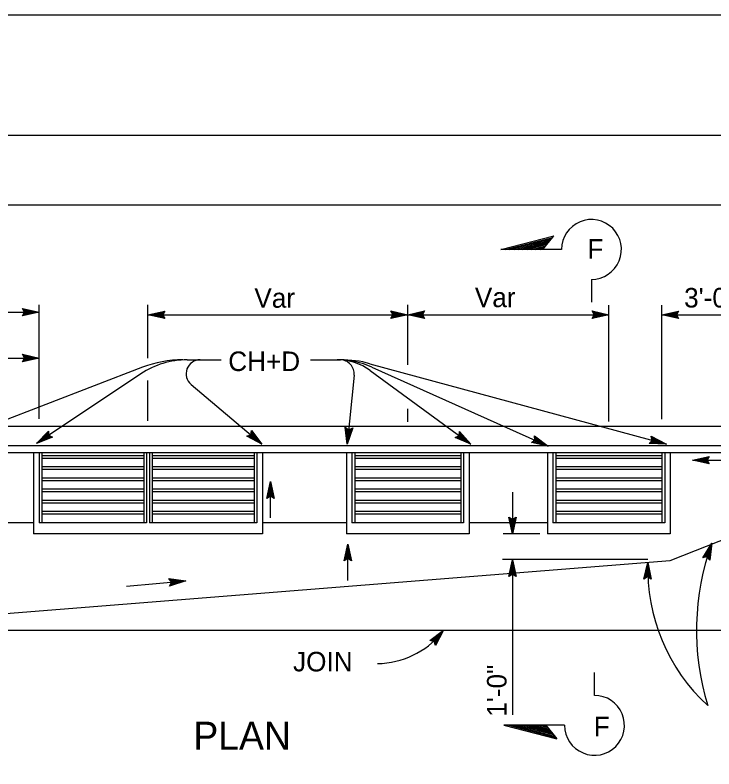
# Model space of a CAD drawing. Extents: x -894 to 866, y -472 to 714.
# Drawn here: x -193.4 to 56.9, y 443.5 to 713.6 of the extents above; entities that cross this region are included whole.
import ezdxf

# ---------------------------------------------------------------- set-up
doc = ezdxf.new("R2010")
doc.units = 0
for name, color, linetype in [('border_PLOTTING-ELEMENTS', 7, 'Continuous'), ('border_rw_22x34_Cut_Lines', 7, 'Continuous'), ('border_SHEET', 7, 'Continuous'), ('df_DETAIL-anno', 7, 'Continuous'), ('mc_CURB-GUTTER', 7, 'Continuous'), ('pp_PRESENTATION', 7, 'Continuous'), ('str_Concrete-A', 7, 'Continuous'), ('str_Misc-Steel-A', 7, 'Continuous')]:
    doc.layers.add(name, color=color, linetype=linetype)

msp = doc.modelspace()

# ---------------------------------------------------------------- linework, layer by layer
at = {"layer": 'border_PLOTTING-ELEMENTS'}
for points in [[(-894.04, -472.44), (865.96, -472.44), (865.96, 713.56), (-894.04, 713.56)], [(-864.04, 670.56), (835.96, 670.56), (835.96, -429.44), (-864.04, -429.44)]]:
    msp.add_lwpolyline(points, close=True, dxfattribs=at)
at = {"layer": 'border_rw_22x34_Cut_Lines'}
msp.add_lwpolyline([(-864.04, 670.56), (835.96, 670.56), (835.96, -429.44), (-864.04, -429.44)], close=True, dxfattribs=at)
at = {"layer": 'border_SHEET'}
msp.add_line((-814.04, 645.56), (810.96, 645.56), dxfattribs=at)
at = {"layer": 'df_DETAIL-anno'}
for p, q in [((-189.96, 607.12), (-190.76, 608.46)), ((-190.76, 608.46), (-190.76, 608.46)), ((-190.76, 608.46), (-184.76, 607.12)), ((-190.54, 608.1), (-186.14, 607.12)), ((-190.31, 607.74), (-187.52, 607.12)), ((-184.76, 568.93), (-184.76, 609.71)), ((-145.8, 590.72), (-145.8, 609.71)), ((-52.76, 588.27), (-52.76, 609.71)), ((19.24, 568.01), (19.24, 609.69)), ((38.24, 568.81), (38.24, 609.69)), ((-208.51, 607.12), (-184.76, 607.12)), ((-184.76, 607.12), (-190.76, 605.79)), ((-190.76, 605.79), (-189.96, 607.12)), ((-190.76, 605.79), (-190.76, 605.79)), ((-186.15, 607.12), (-190.53, 606.15)), ((-187.52, 607.12), (-190.35, 606.5)), ((-190.13, 607.4), (-188.9, 607.12)), ((-188.9, 607.12), (-190.11, 606.86)), ((-184.76, 607.12), (-184.76, 607.12)), ((-145.8, 606.22), (-88.88, 606.22)), ((-145.79, 606.22), (-139.79, 607.55)), ((-139.79, 604.88), (-145.79, 606.22)), ((-145.79, 606.22), (-145.79, 606.22)), ((-140, 605.24), (-144.41, 606.22)), ((-144.4, 606.22), (-140.02, 607.19)), ((-143.03, 606.22), (-140.2, 606.85)), ((-140.24, 605.6), (-143.03, 606.22)), ((-141.64, 606.22), (-140.44, 606.49)), ((-140.42, 605.94), (-141.64, 606.22)), ((-139.79, 607.55), (-140.59, 606.22)), ((-140.59, 606.22), (-139.79, 604.88)), ((-139.79, 607.55), (-139.79, 607.55)), ((-88.88, 606.22), (-2.09, 606.22)), ((-57.98, 606.22), (-58.78, 607.56)), ((-58.78, 607.56), (-58.78, 607.56)), ((-58.78, 607.56), (-52.78, 606.22)), ((-52.78, 606.22), (-58.78, 604.89)), ((-58.78, 604.89), (-57.98, 606.22)), ((-58.57, 607.21), (-54.16, 606.22)), ((-54.17, 606.22), (-58.55, 605.25)), ((-55.54, 606.22), (-58.37, 605.6)), ((-58.33, 606.85), (-55.54, 606.22)), ((-58.16, 606.5), (-56.93, 606.22)), ((-56.93, 606.22), (-58.13, 605.96)), ((-52.78, 606.22), (-52.78, 606.22)), ((-52.74, 606.23), (-46.74, 607.56)), ((-46.74, 604.89), (-52.74, 606.23)), ((-52.74, 606.23), (-52.74, 606.23)), ((-46.96, 605.24), (-51.36, 606.22)), ((-51.35, 606.23), (-46.98, 607.2)), ((-49.98, 606.22), (-47.15, 606.85)), ((-47.19, 605.6), (-49.98, 606.22)), ((-48.6, 606.22), (-47.39, 606.49)), ((-47.37, 605.95), (-48.6, 606.22)), ((-46.74, 607.56), (-47.54, 606.23)), ((-47.54, 606.23), (-46.74, 604.89)), ((-46.74, 607.56), (-46.74, 607.56)), ((-2.09, 606.22), (19.21, 606.22)), ((14.04, 606.23), (13.24, 607.57)), ((13.24, 607.57), (13.24, 607.57)), ((13.24, 607.57), (19.24, 606.23)), ((19.24, 606.23), (13.24, 604.9)), ((13.24, 604.9), (14.04, 606.23)), ((13.46, 607.21), (17.86, 606.23)), ((17.85, 606.22), (13.48, 605.26)), ((16.48, 606.23), (13.65, 605.6)), ((13.69, 606.85), (16.48, 606.23)), ((13.87, 606.5), (15.1, 606.23)), ((15.1, 606.23), (13.89, 605.96)), ((19.24, 606.23), (19.24, 606.23)), ((38.24, 606.22), (44.24, 607.55)), ((38.24, 606.22), (79.24, 606.22)), ((44.24, 604.88), (38.24, 606.22)), ((38.24, 606.22), (38.24, 606.22)), ((44.02, 605.24), (39.62, 606.22)), ((39.63, 606.23), (44, 607.19)), ((41, 606.22), (43.83, 606.85)), ((43.79, 605.6), (41, 606.22)), ((42.38, 606.22), (43.59, 606.49)), ((43.61, 605.95), (42.38, 606.22)), ((44.24, 607.55), (43.44, 606.22)), ((43.44, 606.22), (44.24, 604.88)), ((44.24, 607.55), (44.24, 607.55)), ((-139.79, 604.88), (-139.79, 604.88)), ((-58.78, 604.89), (-58.78, 604.89)), ((-46.74, 604.89), (-46.74, 604.89)), ((13.24, 604.9), (13.24, 604.9)), ((44.24, 604.88), (44.24, 604.88)), ((-189.96, 590.72), (-190.76, 592.06)), ((-190.76, 592.06), (-190.76, 592.06)), ((-190.76, 592.06), (-184.76, 590.72)), ((-190.54, 591.71), (-186.14, 590.72)), ((-220.76, 590.72), (-184.76, 590.72)), ((-184.76, 590.72), (-190.76, 589.39)), ((-190.76, 589.39), (-189.96, 590.72)), ((-190.76, 589.39), (-190.76, 589.39)), ((-186.15, 590.72), (-190.53, 589.75)), ((-187.52, 590.72), (-190.35, 590.1)), ((-190.31, 591.35), (-187.52, 590.72)), ((-190.13, 591), (-188.9, 590.72)), ((-188.9, 590.72), (-190.11, 590.46)), ((-184.76, 590.72), (-184.76, 590.72)), ((-131.72, 590.07), (-119.63, 590.07)), ((-87.54, 590.07), (-76.82, 590.07)), ((-147.74, 587.4), (-220.21, 559.48)), ((-66.32, 588.67), (39.83, 559.81)), ((-66.2, 586.21), (-30.14, 559.81)), ((-65.62, 587.45), (-2.48, 559.16)), ((-148.36, 585.04), (-185.71, 560.13)), ((-72.01, 584.59), (-74.41, 559.81)), ((-145.8, 568.27), (-145.8, 582.64)), ((-130.37, 581.26), (-105, 559.81)), ((-52.76, 567.84), (-52.76, 572.53)), ((-185.71, 560.13), (-181.46, 564.57)), ((-181.46, 564.57), (-181.46, 564.57)), ((-181.46, 564.57), (-181.39, 563.02)), ((-108.97, 563.16), (-108.72, 564.7)), ((-108.72, 564.7), (-108.72, 564.7)), ((-108.72, 564.7), (-105, 559.81)), ((-74.41, 559.81), (-75.15, 565.91)), ((-75.15, 565.91), (-75.15, 565.91)), ((-75.15, 565.91), (-73.9, 564.98)), ((-74.28, 561.19), (-74.82, 565.64)), ((-74.14, 562.56), (-74.49, 565.43)), ((-72.49, 565.65), (-74.41, 559.81)), ((-72.87, 565.47), (-74.27, 561.18)), ((-74, 563.93), (-74.15, 565.16)), ((-73.25, 565.27), (-74.14, 562.56)), ((-73.61, 565.13), (-74, 563.93)), ((-73.9, 564.98), (-72.49, 565.65)), ((-72.49, 565.65), (-72.49, 565.65)), ((-34.34, 562.88), (-34.19, 564.43)), ((-34.19, 564.43), (-34.19, 564.43)), ((-34.19, 564.43), (-30.14, 559.81)), ((-179.98, 562.35), (-185.71, 560.13)), ((-184.56, 560.91), (-181.45, 564.14)), ((-180.36, 562.52), (-184.56, 560.9)), ((-183.41, 561.66), (-181.41, 563.75)), ((-180.75, 562.69), (-183.41, 561.66)), ((-182.26, 562.43), (-181.41, 563.32)), ((-181.09, 562.88), (-182.26, 562.43)), ((-181.39, 563.02), (-179.98, 562.35)), ((-179.98, 562.35), (-179.98, 562.35)), ((-110.44, 562.67), (-108.97, 563.16)), ((-105, 559.81), (-110.44, 562.67)), ((-110.44, 562.67), (-110.44, 562.67)), ((-106.06, 560.7), (-110.03, 562.79)), ((-107.11, 561.59), (-109.67, 562.94)), ((-108.16, 562.49), (-109.26, 563.06)), ((-108.92, 563.49), (-108.16, 562.49)), ((-108.83, 563.87), (-107.11, 561.59)), ((-108.78, 564.29), (-106.05, 560.7)), ((-35.77, 562.28), (-34.34, 562.88)), ((-30.14, 559.81), (-35.77, 562.28)), ((-35.77, 562.28), (-35.77, 562.28)), ((-31.27, 560.63), (-35.37, 562.43)), ((-32.37, 561.44), (-35.02, 562.6)), ((-33.48, 562.26), (-34.62, 562.76)), ((-34.31, 563.21), (-33.48, 562.26)), ((-34.25, 563.59), (-32.37, 561.44)), ((-34.23, 564.02), (-31.26, 560.62)), ((-7.22, 561.28), (-7.41, 562.83)), ((-7.41, 562.83), (-7.41, 562.83)), ((-7.41, 562.83), (-2.48, 559.16)), ((-7.35, 562.42), (-3.74, 559.72)), ((-7.29, 562), (-5, 560.29)), ((34.81, 561.17), (34.39, 562.67)), ((34.39, 562.67), (34.39, 562.67)), ((34.39, 562.67), (39.83, 559.81)), ((34.81, 561.17), (34.39, 562.67)), ((34.39, 562.67), (34.39, 562.67)), ((34.39, 562.67), (39.83, 559.81)), ((34.51, 562.27), (38.5, 560.17)), ((34.51, 562.27), (38.5, 560.17)), ((34.64, 561.87), (37.17, 560.53)), ((34.64, 561.87), (37.17, 560.53)), ((-185.71, 560.13), (-185.71, 560.13)), ((-105, 559.81), (-105, 559.81)), ((-74.41, 559.81), (-74.41, 559.81)), ((-30.14, 559.81), (-30.14, 559.81)), ((-8.5, 560.4), (-7.22, 561.28)), ((-2.48, 559.16), (-8.5, 560.4)), ((-8.5, 560.4), (-8.5, 560.4)), ((-3.75, 559.72), (-8.14, 560.63)), ((-5, 560.29), (-7.83, 560.87)), ((-6.26, 560.85), (-7.47, 561.1)), ((-7.27, 561.61), (-6.26, 560.85)), ((-2.48, 559.16), (-2.48, 559.16)), ((33.69, 560.1), (34.81, 561.17)), ((33.69, 560.1), (34.81, 561.17)), ((39.83, 559.81), (33.69, 560.1)), ((33.69, 560.1), (33.69, 560.1)), ((39.83, 559.81), (33.69, 560.1)), ((33.69, 560.1), (33.69, 560.1)), ((38.49, 560.17), (34.01, 560.38)), ((38.49, 560.17), (34.01, 560.38)), ((37.17, 560.53), (34.27, 560.67)), ((37.17, 560.53), (34.27, 560.67)), ((35.83, 560.9), (34.6, 560.96)), ((35.83, 560.9), (34.6, 560.96)), ((34.72, 561.49), (35.83, 560.9)), ((34.72, 561.49), (35.83, 560.9)), ((39.83, 559.81), (39.83, 559.81)), ((39.83, 559.81), (39.83, 559.81)), ((-15.24, 542.71), (-15.24, 527.73)), ((-15.24, 527.73), (-16.57, 533.73)), ((-16.57, 533.73), (-16.57, 533.73)), ((-16.57, 533.73), (-15.24, 532.93)), ((-15.24, 529.12), (-16.21, 533.49)), ((-15.24, 530.49), (-15.87, 533.31)), ((-15.24, 531.87), (-15.51, 533.08)), ((-15.24, 532.93), (-13.9, 533.73)), ((-13.9, 533.73), (-15.24, 527.73)), ((-14.26, 533.51), (-15.24, 529.11)), ((-14.62, 533.28), (-15.24, 530.49)), ((-14.96, 533.1), (-15.24, 531.87)), ((-13.9, 533.73), (-13.9, 533.73)), ((-5.51, 527.73), (-18.55, 527.73)), ((-15.24, 527.73), (-15.24, 527.73)), ((-75.53, 518.07), (-74.19, 524.07)), ((-74.21, 511.04), (-74.21, 523.99)), ((-74.19, 524.07), (-74.19, 524.07)), ((-74.19, 524.07), (-72.86, 518.07)), ((52.85, 519.17), (56.11, 524.39)), ((56.11, 524.39), (55.36, 518.29)), ((56.11, 524.39), (56.11, 524.39)), ((-75.18, 518.29), (-74.19, 522.69)), ((-74.82, 518.52), (-74.19, 521.31)), ((-74.19, 522.68), (-73.22, 518.31)), ((-74.19, 521.31), (-73.57, 518.48)), ((53.25, 519.26), (55.65, 523.09)), ((53.67, 519.36), (55.18, 521.78)), ((55.18, 521.78), (54.84, 518.91)), ((55.65, 523.07), (55.1, 518.63)), ((-74.19, 518.87), (-75.53, 518.07)), ((-74.47, 518.7), (-74.2, 519.93)), ((-74.2, 519.93), (-73.93, 518.72)), ((-72.86, 518.07), (-74.19, 518.87)), ((-18.82, 518.6), (33.26, 518.6)), ((-15.24, 518.6), (-15.24, 462.89)), ((54.38, 519.48), (52.85, 519.17)), ((52.85, 519.17), (52.85, 519.17)), ((54.06, 519.41), (54.72, 520.48)), ((55.36, 518.29), (54.38, 519.48)), ((54.72, 520.48), (54.57, 519.25)), ((-75.53, 518.07), (-75.53, 518.07)), ((-72.86, 518.07), (-72.86, 518.07)), ((-16.58, 512.41), (-15.24, 518.41)), ((-16.22, 512.63), (-15.24, 517.03)), ((-15.24, 518.41), (-15.24, 518.41)), ((-15.24, 518.41), (-13.91, 512.41)), ((-15.24, 517.02), (-14.27, 512.64)), ((31.72, 511.51), (33.2, 517.48)), ((32.09, 511.72), (33.17, 516.1)), ((33.17, 516.09), (34.04, 511.69)), ((33.2, 517.48), (33.2, 517.48)), ((33.2, 517.48), (34.39, 511.45)), ((55.36, 518.29), (55.36, 518.29)), ((-15.24, 513.21), (-16.58, 512.41)), ((-15.87, 512.86), (-15.24, 515.65)), ((-15.52, 513.04), (-15.24, 514.26)), ((-15.24, 515.65), (-14.62, 512.82)), ((-15.24, 514.26), (-14.98, 513.06)), ((-13.91, 512.41), (-15.24, 513.21)), ((32.45, 511.94), (33.13, 514.72)), ((32.8, 512.11), (33.1, 513.34)), ((33.1, 513.34), (33.34, 512.12)), ((33.13, 514.72), (33.7, 511.88)), ((-16.58, 512.41), (-16.58, 512.41)), ((-13.91, 512.41), (-13.91, 512.41)), ((33.08, 512.28), (31.72, 511.51)), ((31.72, 511.51), (31.72, 511.51)), ((34.39, 511.45), (33.08, 512.28)), ((34.39, 511.45), (34.39, 511.45)), ((-44.85, 489.49), (-39.93, 493.18)), ((-44.44, 489.42), (-40.83, 492.13)), ((-40.83, 492.12), (-42.94, 488.17)), ((-39.93, 493.18), (-42.82, 487.75)), ((-39.93, 493.18), (-39.93, 493.18)), ((-43.31, 489.23), (-44.85, 489.49)), ((-44.85, 489.49), (-44.85, 489.49)), ((-44.01, 489.37), (-41.73, 491.08)), ((-43.63, 489.28), (-42.63, 490.03)), ((-42.82, 487.75), (-43.31, 489.23)), ((-42.63, 490.03), (-43.21, 488.94)), ((-41.73, 491.08), (-43.09, 488.53)), ((-42.82, 487.75), (-42.82, 487.75))]:
    msp.add_line(p, q, dxfattribs=at)
for centre, radius, start, end in [((-131.72, 560.08), 30, 90, 123.69), ((-133.36, 550.08), 40, 90, 111.069), ((-127.14, 585.07), 5, 90, 229.787), ((-78.02, 570.07), 20, 53.7853, 90), ((-77.89, 560.08), 30, 65.8623, 90), ((-76.98, 585.07), 5, 354.4726, 90), ((-76.82, 550.08), 40, 74.7874, 90), ((142.57, 493.12), 91.95, 160.1191, 197.0167), ((99.83, 515.24), 66.67, 178.0742, 227.3384), ((-64.21, 512.14), 30.91, 271.2296, 319.6973)]:
    msp.add_arc(centre, radius, start, end, dxfattribs=at)
at = {"layer": 'mc_CURB-GUTTER'}
for p, q in [((79.24, 566.23), (-308.76, 566.23)), ((79.24, 559.23), (-308.76, 559.23)), ((79.24, 556.73), (-308.76, 556.73))]:
    msp.add_line(p, q, dxfattribs=at)
at = {"layer": 'pp_PRESENTATION'}
for p, q in [((-19.39, 629.61), (-0.45, 634.44)), ((-17.84, 629.61), (-0.85, 633.94)), ((-16.28, 629.61), (-1.26, 633.44)), ((-14.72, 629.61), (-1.66, 632.94)), ((-13.16, 629.61), (-2.07, 632.44)), ((-11.61, 629.61), (-2.48, 631.94)), ((-4.36, 629.61), (-0.45, 634.44)), ((2.31, 629.61), (-19.39, 629.61)), ((-10.05, 629.61), (-2.88, 631.44)), ((-8.49, 629.61), (-3.29, 630.93)), ((-6.93, 629.61), (-3.69, 630.43)), ((-5.37, 629.61), (-4.1, 629.93)), ((13.03, 618.89), (13.03, 610.74)), ((49.15, 554.09), (55.15, 555.42)), ((49.15, 554.09), (70.51, 554.09)), ((55.15, 552.75), (49.15, 554.09)), ((49.15, 554.09), (49.15, 554.09)), ((54.93, 553.1), (50.53, 554.09)), ((50.54, 554.09), (54.92, 555.06)), ((51.91, 554.09), (54.74, 554.71)), ((54.7, 553.46), (51.91, 554.09)), ((53.3, 554.08), (54.5, 554.35)), ((54.52, 553.81), (53.3, 554.08)), ((55.15, 555.42), (54.35, 554.09)), ((54.35, 554.09), (55.15, 552.75)), ((55.15, 555.42), (55.15, 555.42)), ((55.15, 552.75), (55.15, 552.75)), ((-103.25, 540.45), (-101.91, 546.45)), ((-101.92, 533.46), (-101.92, 546.41)), ((-101.91, 546.45), (-101.91, 546.45)), ((-101.91, 546.45), (-100.58, 540.44)), ((-102.9, 540.66), (-101.91, 545.07)), ((-102.54, 540.9), (-101.91, 543.68)), ((-101.91, 545.05), (-100.94, 540.68)), ((-101.91, 543.68), (-101.29, 540.86)), ((-101.91, 541.25), (-103.25, 540.45)), ((-103.25, 540.45), (-103.25, 540.45)), ((-102.19, 541.07), (-101.91, 542.3)), ((-101.91, 542.3), (-101.65, 541.09)), ((-100.58, 540.45), (-101.91, 541.25)), ((-100.58, 540.45), (-100.58, 540.45)), ((-153.51, 509.03), (-132.23, 510.89)), ((-137.41, 510.44), (-138.33, 511.7)), ((-138.33, 511.7), (-138.33, 511.7)), ((-138.33, 511.7), (-132.23, 510.89)), ((-132.23, 510.89), (-138.1, 509.04)), ((-138.1, 509.04), (-137.41, 510.44)), ((-138.08, 511.37), (-133.61, 510.77)), ((-133.62, 510.76), (-137.89, 509.42)), ((-137.82, 511.03), (-134.99, 510.65)), ((-134.99, 510.65), (-137.75, 509.78)), ((-137.61, 510.7), (-136.36, 510.53)), ((-136.36, 510.53), (-137.54, 510.16)), ((-132.23, 510.89), (-132.23, 510.89)), ((-138.1, 509.04), (-138.1, 509.04)), ((14.11, 469.86), (14.11, 478.01)), ((-18.31, 459.14), (0.64, 454.31)), ((3.39, 459.14), (-18.31, 459.14)), ((-16.75, 459.14), (0.23, 454.81)), ((-15.2, 459.14), (-0.18, 455.31)), ((-13.64, 459.14), (-0.58, 455.81)), ((-12.08, 459.14), (-0.99, 456.31)), ((-10.52, 459.14), (-1.39, 456.81)), ((-8.96, 459.14), (-1.8, 457.31)), ((-7.41, 459.14), (-2.2, 457.81)), ((-5.85, 459.14), (-2.61, 458.32)), ((-4.29, 459.14), (-3.02, 458.82)), ((-3.28, 459.14), (0.64, 454.31))]:
    msp.add_line(p, q, dxfattribs=at)
for centre, start, end in [((13.03, 629.61), 269.9995, 180), ((14.11, 459.14), 180, 90.0005)]:
    msp.add_arc(centre, 10.72, start, end, dxfattribs=at)
at = {"layer": 'str_Concrete-A'}
for p, q in [((-186.76, 556.73), (-186.76, 527.73)), ((-104.76, 556.73), (-104.76, 527.73)), ((-74.76, 556.73), (-74.76, 527.73)), ((-30.76, 556.73), (-30.76, 527.73)), ((-2.76, 556.73), (-2.76, 527.73)), ((41.24, 556.73), (41.24, 527.73)), ((41.24, 518.23), (79.24, 533.23)), ((-186.75, 531.73), (-220.76, 531.73)), ((-74.67, 531.73), (-104.76, 531.73)), ((-2.71, 531.73), (-30.72, 531.73)), ((-104.76, 527.73), (-186.76, 527.73)), ((-30.76, 527.73), (-74.76, 527.73)), ((41.24, 527.73), (-2.76, 527.73)), ((-270.76, 493.23), (41.24, 518.23)), ((-270.76, 493.23), (79.24, 493.23))]:
    msp.add_line(p, q, dxfattribs=at)
at = {"layer": 'str_Misc-Steel-A'}
for p, q in [((-184.76, 556.73), (-184.76, 531.73)), ((-183.76, 556.73), (-183.76, 531.73)), ((-147.26, 556.73), (-147.26, 531.73)), ((-146.26, 556.73), (-146.26, 531.73)), ((-145.26, 556.73), (-145.26, 531.73)), ((-144.26, 556.73), (-144.26, 531.73)), ((-107.76, 556.73), (-107.76, 531.73)), ((-106.76, 556.73), (-106.76, 531.73)), ((-72.76, 556.73), (-72.76, 531.73)), ((-71.76, 556.73), (-71.76, 531.73)), ((-33.76, 556.73), (-33.76, 531.73)), ((-32.76, 556.73), (-32.76, 531.73)), ((-0.76, 556.73), (-0.76, 531.73)), ((0.24, 556.73), (0.24, 531.73)), ((38.24, 556.73), (38.24, 531.73)), ((39.24, 556.73), (39.24, 531.73)), ((-147.26, 555.73), (-183.76, 555.73)), ((-147.26, 554.73), (-183.76, 554.73)), ((-107.76, 555.73), (-144.26, 555.73)), ((-107.76, 554.73), (-144.26, 554.73)), ((-51.26, 555.73), (-71.76, 555.73)), ((-51.26, 554.73), (-71.76, 554.73)), ((-33.76, 555.73), (-51.26, 555.73)), ((-33.76, 554.73), (-51.26, 554.73)), ((20.74, 555.73), (0.24, 555.73)), ((20.74, 554.73), (0.24, 554.73)), ((38.24, 555.73), (20.74, 555.73)), ((38.24, 554.73), (20.74, 554.73)), ((-147.26, 551.73), (-183.76, 551.73)), ((-107.76, 551.73), (-144.26, 551.73)), ((-51.26, 551.73), (-71.76, 551.73)), ((-33.76, 551.73), (-51.26, 551.73)), ((20.74, 551.73), (0.24, 551.73)), ((38.24, 551.73), (20.74, 551.73)), ((-147.26, 550.73), (-183.76, 550.73)), ((-107.76, 550.73), (-144.26, 550.73)), ((-51.26, 550.73), (-71.76, 550.73)), ((-33.76, 550.73), (-51.26, 550.73)), ((20.74, 550.73), (0.24, 550.73)), ((38.24, 550.73), (20.74, 550.73)), ((-147.26, 547.73), (-183.76, 547.73)), ((-147.26, 546.73), (-183.76, 546.73)), ((-107.76, 547.73), (-144.26, 547.73)), ((-107.76, 546.73), (-144.26, 546.73)), ((-51.26, 547.73), (-71.76, 547.73)), ((-51.26, 546.73), (-71.76, 546.73)), ((-33.76, 547.73), (-51.26, 547.73)), ((-33.76, 546.73), (-51.26, 546.73)), ((20.74, 547.73), (0.24, 547.73)), ((20.74, 546.73), (0.24, 546.73)), ((38.24, 547.73), (20.74, 547.73)), ((38.24, 546.73), (20.74, 546.73)), ((-147.26, 543.73), (-183.76, 543.73)), ((-107.76, 543.73), (-144.26, 543.73)), ((-51.26, 543.73), (-71.76, 543.73)), ((-33.76, 543.73), (-51.26, 543.73)), ((20.74, 543.73), (0.24, 543.73)), ((38.24, 543.73), (20.74, 543.73)), ((-147.26, 542.73), (-183.76, 542.73)), ((-107.76, 542.73), (-144.26, 542.73)), ((-51.26, 542.73), (-71.76, 542.73)), ((-33.76, 542.73), (-51.26, 542.73)), ((20.74, 542.73), (0.24, 542.73)), ((38.24, 542.73), (20.74, 542.73)), ((-147.26, 539.73), (-183.76, 539.73)), ((-147.26, 538.73), (-183.76, 538.73)), ((-107.76, 539.73), (-144.26, 539.73)), ((-107.76, 538.73), (-144.26, 538.73)), ((-51.26, 539.73), (-71.76, 539.73)), ((-51.26, 538.73), (-71.76, 538.73)), ((-33.76, 539.73), (-51.26, 539.73)), ((-33.76, 538.73), (-51.26, 538.73)), ((20.74, 539.73), (0.24, 539.73)), ((20.74, 538.73), (0.24, 538.73)), ((38.24, 539.73), (20.74, 539.73)), ((38.24, 538.73), (20.74, 538.73)), ((-147.26, 535.73), (-183.76, 535.73)), ((-147.26, 534.73), (-183.76, 534.73)), ((-107.76, 535.73), (-144.26, 535.73)), ((-107.76, 534.73), (-144.26, 534.73)), ((-51.26, 535.73), (-71.76, 535.73)), ((-51.26, 534.73), (-71.76, 534.73)), ((-33.76, 535.73), (-51.26, 535.73)), ((-33.76, 534.73), (-51.26, 534.73)), ((20.79, 535.73), (0.24, 535.73)), ((20.76, 534.73), (0.24, 534.73)), ((38.24, 534.73), (20.76, 534.73)), ((38.24, 535.73), (20.79, 535.73)), ((-146.26, 531.73), (-184.76, 531.73)), ((-106.76, 531.73), (-145.26, 531.73)), ((-52.26, 531.73), (-72.76, 531.73)), ((-32.76, 531.73), (-52.26, 531.73)), ((39.24, 531.73), (-0.76, 531.73))]:
    msp.add_line(p, q, dxfattribs=at)

# ---------------------------------------------------------------- texts
at = {"layer": 'df_DETAIL-anno'}
for s, height, p in [('Var', 7, (-107.7, 608.73)), ('Var', 7, (-28.73, 608.93)), ('3\'-0"', 7, (46.2, 608.82)), ('CH+D', 7, (-117.05, 586.05)), ('JOIN', 7, (-93.84, 478.45)), ('PLAN', 10, (-129.54, 450.43))]:
    msp.add_text(s, height=height, dxfattribs=at).set_placement(p)
msp.add_text('1\'-0"', height=7, rotation=90, dxfattribs=at).set_placement((-17.39, 462.22))
at = {"layer": 'pp_PRESENTATION'}
for p in [(11.57, 626.32), (13.86, 455.22)]:
    msp.add_text('F', height=7, dxfattribs=at).set_placement(p)

doc.saveas('drawing.dxf')
